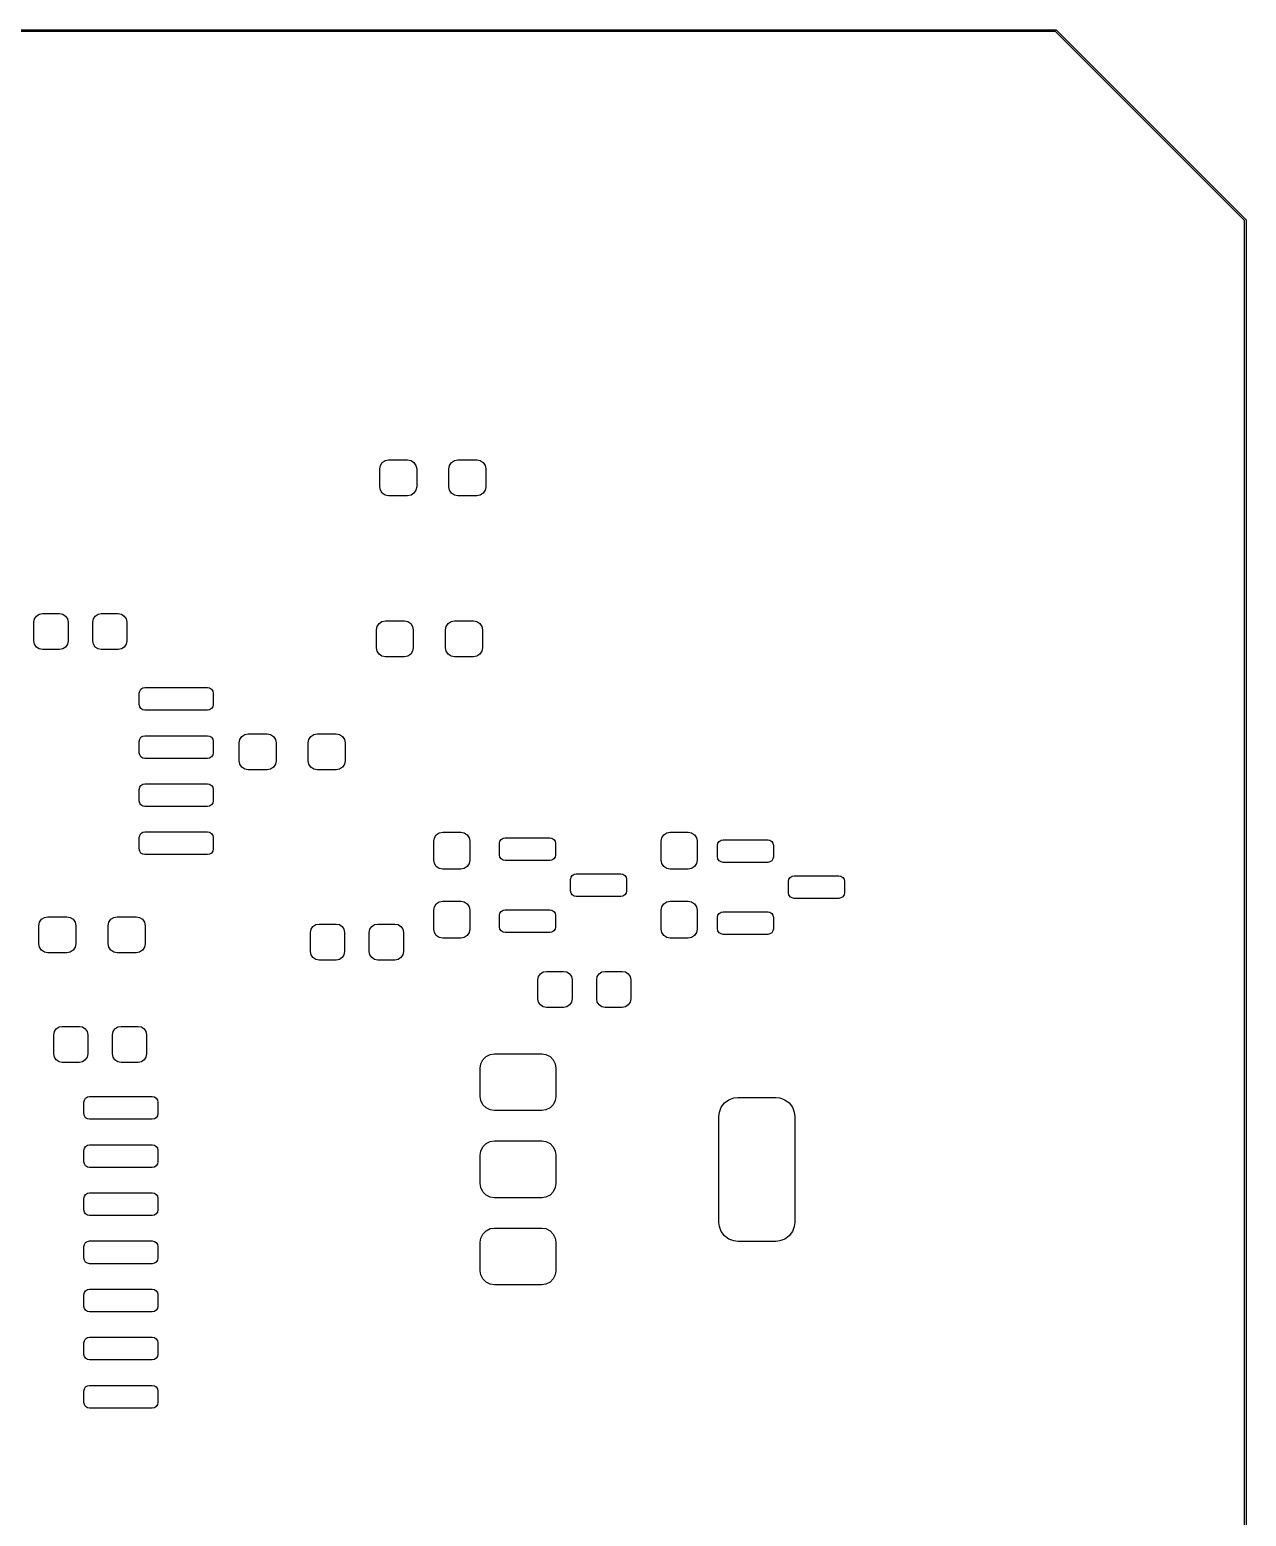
# Model space of a CAD drawing. Header units: inches. Extents: x 0.4 to 23, y -16.1 to -0.4.
# Drawn here: x 16.707 to 17.971, y -7.624 to -6.08 of the extents above; entities that cross this region are included whole.
import ezdxf

# ---------------------------------------------------------------- set-up
doc = ezdxf.new("R2010")
doc.units = ezdxf.units.IN
doc.header["$MEASUREMENT"] = 0
doc.layers.add('F.Paste', color=253, linetype='CONTINUOUS', true_color=0xb4a09a)

msp = doc.modelspace()

# ---------------------------------------------------------------- linework, layer by layer
at = {"layer": 'F.Paste', "linetype": 'CONTINUOUS'}
for p, q in [((8.1969, -6.0797), (17.7731, -6.0797)), ((17.7727, -6.0817), (8.1973, -6.0817)), ((17.969, -6.2779), (17.7727, -6.0817)), ((17.7731, -6.0797), (17.7735, -6.0798)), ((17.7735, -6.0798), (17.7738, -6.08)), ((17.7738, -6.08), (17.9707, -6.2768)), ((17.969, -8.913), (17.969, -6.2779)), ((17.9707, -6.2768), (17.9709, -6.2772)), ((17.9709, -6.2772), (17.971, -6.2775)), ((17.971, -6.2775), (17.971, -8.9134)), ((17.0709, -6.5359), (17.0716, -6.5323)), ((17.0716, -6.5323), (17.0736, -6.5293)), ((17.0736, -6.5293), (17.0766, -6.5273)), ((17.0766, -6.5273), (17.0802, -6.5266)), ((17.0802, -6.5266), (17.0999, -6.5266)), ((17.0999, -6.5266), (17.1035, -6.5273)), ((17.1035, -6.5273), (17.1065, -6.5293)), ((17.1065, -6.5293), (17.1085, -6.5323)), ((17.1085, -6.5323), (17.1093, -6.5359)), ((17.1427, -6.5359), (17.1434, -6.5323)), ((17.1434, -6.5323), (17.1455, -6.5293)), ((17.1455, -6.5293), (17.1485, -6.5273)), ((17.1485, -6.5273), (17.1521, -6.5266)), ((17.1521, -6.5266), (17.1718, -6.5266)), ((17.1718, -6.5266), (17.1753, -6.5273)), ((17.1753, -6.5273), (17.1784, -6.5293)), ((17.1784, -6.5293), (17.1804, -6.5323)), ((17.1804, -6.5323), (17.1811, -6.5359)), ((17.0709, -6.5546), (17.0709, -6.5359)), ((17.1093, -6.5359), (17.1093, -6.5546)), ((17.1427, -6.5546), (17.1427, -6.5359)), ((17.1811, -6.5359), (17.1811, -6.5546)), ((17.0716, -6.5582), (17.0709, -6.5546)), ((17.0736, -6.5612), (17.0716, -6.5582)), ((17.0766, -6.5633), (17.0736, -6.5612)), ((17.0802, -6.564), (17.0766, -6.5633)), ((17.0999, -6.564), (17.0802, -6.564)), ((17.1035, -6.5633), (17.0999, -6.564)), ((17.1065, -6.5612), (17.1035, -6.5633)), ((17.1085, -6.5582), (17.1065, -6.5612)), ((17.1093, -6.5546), (17.1085, -6.5582)), ((17.1434, -6.5582), (17.1427, -6.5546)), ((17.1455, -6.5612), (17.1434, -6.5582)), ((17.1485, -6.5633), (17.1455, -6.5612)), ((17.1521, -6.564), (17.1485, -6.5633)), ((17.1718, -6.564), (17.1521, -6.564)), ((17.1753, -6.5633), (17.1718, -6.564)), ((17.1784, -6.5612), (17.1753, -6.5633)), ((17.1804, -6.5582), (17.1784, -6.5612)), ((17.1811, -6.5546), (17.1804, -6.5582)), ((16.7144, -6.6889), (16.7172, -6.687)), ((16.7172, -6.687), (16.7206, -6.6863)), ((16.7206, -6.6863), (16.7383, -6.6863)), ((16.7383, -6.6863), (16.7417, -6.687)), ((16.7417, -6.687), (16.7446, -6.6889)), ((16.7754, -6.6889), (16.7783, -6.687)), ((16.7783, -6.687), (16.7817, -6.6863)), ((16.7817, -6.6863), (16.7994, -6.6863)), ((16.7994, -6.6863), (16.8028, -6.687)), ((16.8028, -6.687), (16.8056, -6.6889)), ((16.7118, -6.6952), (16.7124, -6.6918)), ((16.7118, -6.7148), (16.7118, -6.6952)), ((16.7124, -6.6918), (16.7144, -6.6889)), ((16.7446, -6.6889), (16.7465, -6.6918)), ((16.7465, -6.6918), (16.7472, -6.6952)), ((16.7472, -6.6952), (16.7472, -6.7148)), ((16.7728, -6.6952), (16.7735, -6.6918)), ((16.7728, -6.7148), (16.7728, -6.6952)), ((16.7735, -6.6918), (16.7754, -6.6889)), ((16.8056, -6.6889), (16.8076, -6.6918)), ((16.8076, -6.6918), (16.8082, -6.6952)), ((16.8082, -6.6952), (16.8082, -6.7148)), ((17.0674, -6.7032), (17.0681, -6.6997)), ((17.0674, -6.7219), (17.0674, -6.7032)), ((17.0681, -6.6997), (17.0702, -6.6966)), ((17.0702, -6.6966), (17.0732, -6.6946)), ((17.0732, -6.6946), (17.0768, -6.6939)), ((17.0768, -6.6939), (17.0965, -6.6939)), ((17.0965, -6.6939), (17.1, -6.6946)), ((17.1, -6.6946), (17.1031, -6.6966)), ((17.1031, -6.6966), (17.1051, -6.6997)), ((17.1051, -6.6997), (17.1058, -6.7032)), ((17.1058, -6.7032), (17.1058, -6.7219)), ((17.1393, -6.7032), (17.14, -6.6997)), ((17.1393, -6.7219), (17.1393, -6.7032)), ((17.14, -6.6997), (17.142, -6.6966)), ((17.142, -6.6966), (17.145, -6.6946)), ((17.145, -6.6946), (17.1486, -6.6939)), ((17.1486, -6.6939), (17.1683, -6.6939)), ((17.1683, -6.6939), (17.1719, -6.6946)), ((17.1719, -6.6946), (17.1749, -6.6966)), ((17.1749, -6.6966), (17.1769, -6.6997)), ((17.1769, -6.6997), (17.1777, -6.7032)), ((17.1777, -6.7032), (17.1777, -6.7219)), ((16.7124, -6.7182), (16.7118, -6.7148)), ((16.7144, -6.7211), (16.7124, -6.7182)), ((16.7465, -6.7182), (16.7446, -6.7211)), ((16.7472, -6.7148), (16.7465, -6.7182)), ((16.7735, -6.7182), (16.7728, -6.7148)), ((16.7754, -6.7211), (16.7735, -6.7182)), ((16.8076, -6.7182), (16.8056, -6.7211)), ((16.8082, -6.7148), (16.8076, -6.7182)), ((16.7172, -6.723), (16.7144, -6.7211)), ((16.7206, -6.7237), (16.7172, -6.723)), ((16.7383, -6.7237), (16.7206, -6.7237)), ((16.7417, -6.723), (16.7383, -6.7237)), ((16.7446, -6.7211), (16.7417, -6.723)), ((16.7783, -6.723), (16.7754, -6.7211)), ((16.7817, -6.7237), (16.7783, -6.723)), ((16.7994, -6.7237), (16.7817, -6.7237)), ((16.8028, -6.723), (16.7994, -6.7237)), ((16.8056, -6.7211), (16.8028, -6.723)), ((17.0681, -6.7255), (17.0674, -6.7219)), ((17.0702, -6.7286), (17.0681, -6.7255)), ((17.0732, -6.7306), (17.0702, -6.7286)), ((17.0768, -6.7313), (17.0732, -6.7306)), ((17.0965, -6.7313), (17.0768, -6.7313)), ((17.1, -6.7306), (17.0965, -6.7313)), ((17.1031, -6.7286), (17.1, -6.7306)), ((17.1051, -6.7255), (17.1031, -6.7286)), ((17.1058, -6.7219), (17.1051, -6.7255)), ((17.14, -6.7255), (17.1393, -6.7219)), ((17.142, -6.7286), (17.14, -6.7255)), ((17.145, -6.7306), (17.142, -6.7286)), ((17.1486, -6.7313), (17.145, -6.7306)), ((17.1683, -6.7313), (17.1486, -6.7313)), ((17.1719, -6.7306), (17.1683, -6.7313)), ((17.1749, -6.7286), (17.1719, -6.7306)), ((17.1769, -6.7255), (17.1749, -6.7286)), ((17.1777, -6.7219), (17.1769, -6.7255)), ((16.8216, -6.7668), (16.8228, -6.7649)), ((16.8228, -6.7649), (16.8247, -6.7636)), ((16.8247, -6.7636), (16.827, -6.7632)), ((16.827, -6.7632), (16.892, -6.7632)), ((16.892, -6.7632), (16.8942, -6.7636)), ((16.8942, -6.7636), (16.8961, -6.7649)), ((16.8961, -6.7649), (16.8974, -6.7668)), ((16.8211, -6.7691), (16.8216, -6.7668)), ((16.8211, -6.7809), (16.8211, -6.7691)), ((16.8974, -6.7668), (16.8979, -6.7691)), ((16.8979, -6.7691), (16.8979, -6.7809)), ((16.8216, -6.7832), (16.8211, -6.7809)), ((16.8228, -6.7851), (16.8216, -6.7832)), ((16.8247, -6.7864), (16.8228, -6.7851)), ((16.827, -6.7868), (16.8247, -6.7864)), ((16.892, -6.7868), (16.827, -6.7868)), ((16.8942, -6.7864), (16.892, -6.7868)), ((16.8961, -6.7851), (16.8942, -6.7864)), ((16.8974, -6.7832), (16.8961, -6.7851)), ((16.8979, -6.7809), (16.8974, -6.7832)), ((16.9307, -6.812), (16.9342, -6.8113)), ((16.9342, -6.8113), (16.9539, -6.8113)), ((16.9539, -6.8113), (16.9575, -6.812)), ((17.0025, -6.812), (17.0061, -6.8113)), ((17.0061, -6.8113), (17.0258, -6.8113)), ((17.0258, -6.8113), (17.0293, -6.812)), ((16.8211, -6.8191), (16.8216, -6.8168)), ((16.8211, -6.8309), (16.8211, -6.8191)), ((16.8216, -6.8168), (16.8228, -6.8149)), ((16.8228, -6.8149), (16.8247, -6.8136)), ((16.8247, -6.8136), (16.827, -6.8132)), ((16.827, -6.8132), (16.892, -6.8132)), ((16.892, -6.8132), (16.8942, -6.8136)), ((16.8942, -6.8136), (16.8961, -6.8149)), ((16.8961, -6.8149), (16.8974, -6.8168)), ((16.8974, -6.8168), (16.8979, -6.8191)), ((16.8979, -6.8191), (16.8979, -6.8309)), ((16.9249, -6.8206), (16.9256, -6.8171)), ((16.9249, -6.8394), (16.9249, -6.8206)), ((16.9256, -6.8171), (16.9276, -6.814)), ((16.9276, -6.814), (16.9307, -6.812)), ((16.9575, -6.812), (16.9605, -6.814)), ((16.9605, -6.814), (16.9626, -6.8171)), ((16.9626, -6.8171), (16.9633, -6.8206)), ((16.9633, -6.8206), (16.9633, -6.8394)), ((16.9967, -6.8206), (16.9974, -6.8171)), ((16.9967, -6.8394), (16.9967, -6.8206)), ((16.9974, -6.8171), (16.9995, -6.814)), ((16.9995, -6.814), (17.0025, -6.812)), ((17.0293, -6.812), (17.0324, -6.814)), ((17.0324, -6.814), (17.0344, -6.8171)), ((17.0344, -6.8171), (17.0351, -6.8206)), ((17.0351, -6.8206), (17.0351, -6.8394)), ((16.8216, -6.8332), (16.8211, -6.8309)), ((16.8228, -6.8351), (16.8216, -6.8332)), ((16.8247, -6.8364), (16.8228, -6.8351)), ((16.827, -6.8368), (16.8247, -6.8364)), ((16.892, -6.8368), (16.827, -6.8368)), ((16.8942, -6.8364), (16.892, -6.8368)), ((16.8961, -6.8351), (16.8942, -6.8364)), ((16.8974, -6.8332), (16.8961, -6.8351)), ((16.8979, -6.8309), (16.8974, -6.8332)), ((16.9256, -6.8429), (16.9249, -6.8394)), ((16.9633, -6.8394), (16.9626, -6.8429)), ((16.9974, -6.8429), (16.9967, -6.8394)), ((17.0351, -6.8394), (17.0344, -6.8429)), ((16.9276, -6.846), (16.9256, -6.8429)), ((16.9307, -6.848), (16.9276, -6.846)), ((16.9342, -6.8487), (16.9307, -6.848)), ((16.9539, -6.8487), (16.9342, -6.8487)), ((16.9575, -6.848), (16.9539, -6.8487)), ((16.9605, -6.846), (16.9575, -6.848)), ((16.9626, -6.8429), (16.9605, -6.846)), ((16.9995, -6.846), (16.9974, -6.8429)), ((17.0025, -6.848), (16.9995, -6.846)), ((17.0061, -6.8487), (17.0025, -6.848)), ((17.0258, -6.8487), (17.0061, -6.8487)), ((17.0293, -6.848), (17.0258, -6.8487)), ((17.0324, -6.846), (17.0293, -6.848)), ((17.0344, -6.8429), (17.0324, -6.846)), ((16.8211, -6.8691), (16.8216, -6.8668)), ((16.8211, -6.8809), (16.8211, -6.8691)), ((16.8216, -6.8668), (16.8228, -6.8649)), ((16.8228, -6.8649), (16.8247, -6.8636)), ((16.8247, -6.8636), (16.827, -6.8632)), ((16.827, -6.8632), (16.892, -6.8632)), ((16.892, -6.8632), (16.8942, -6.8636)), ((16.8942, -6.8636), (16.8961, -6.8649)), ((16.8961, -6.8649), (16.8974, -6.8668)), ((16.8974, -6.8668), (16.8979, -6.8691)), ((16.8979, -6.8691), (16.8979, -6.8809)), ((16.8216, -6.8832), (16.8211, -6.8809)), ((16.8228, -6.8851), (16.8216, -6.8832)), ((16.8247, -6.8864), (16.8228, -6.8851)), ((16.827, -6.8868), (16.8247, -6.8864)), ((16.892, -6.8868), (16.827, -6.8868)), ((16.8942, -6.8864), (16.892, -6.8868)), ((16.8961, -6.8851), (16.8942, -6.8864)), ((16.8974, -6.8832), (16.8961, -6.8851)), ((16.8979, -6.8809), (16.8974, -6.8832)), ((16.8211, -6.9191), (16.8216, -6.9168)), ((16.8211, -6.9309), (16.8211, -6.9191)), ((16.8216, -6.9168), (16.8228, -6.9149)), ((16.8228, -6.9149), (16.8247, -6.9136)), ((16.8247, -6.9136), (16.827, -6.9132)), ((16.827, -6.9132), (16.892, -6.9132)), ((16.892, -6.9132), (16.8942, -6.9136)), ((16.8942, -6.9136), (16.8961, -6.9149)), ((16.8961, -6.9149), (16.8974, -6.9168)), ((16.8974, -6.9168), (16.8979, -6.9191)), ((16.8979, -6.9191), (16.8979, -6.9309)), ((17.127, -6.9227), (17.1277, -6.9192)), ((17.1277, -6.9192), (17.1297, -6.9161)), ((17.1297, -6.9161), (17.1327, -6.9141)), ((17.1327, -6.9141), (17.1363, -6.9134)), ((17.1363, -6.9134), (17.155, -6.9134)), ((17.155, -6.9134), (17.1586, -6.9141)), ((17.1586, -6.9141), (17.1616, -6.9161)), ((17.1616, -6.9161), (17.1637, -6.9192)), ((17.1637, -6.9192), (17.1644, -6.9227)), ((17.199, -6.9197), (17.2013, -6.9193)), ((17.2013, -6.9193), (17.2475, -6.9193)), ((17.2475, -6.9193), (17.2498, -6.9197)), ((17.3632, -6.9227), (17.3639, -6.9192)), ((17.3639, -6.9192), (17.3659, -6.9161)), ((17.3659, -6.9161), (17.369, -6.9141)), ((17.369, -6.9141), (17.3725, -6.9134)), ((17.3725, -6.9134), (17.3912, -6.9134)), ((17.3912, -6.9134), (17.3948, -6.9141)), ((17.3948, -6.9141), (17.3979, -6.9161)), ((17.3979, -6.9161), (17.3999, -6.9192)), ((17.3999, -6.9192), (17.4006, -6.9227)), ((16.8216, -6.9332), (16.8211, -6.9309)), ((16.8228, -6.9351), (16.8216, -6.9332)), ((16.8974, -6.9332), (16.8961, -6.9351)), ((16.8979, -6.9309), (16.8974, -6.9332)), ((17.127, -6.9424), (17.127, -6.9227)), ((17.1644, -6.9227), (17.1644, -6.9424)), ((17.1954, -6.9252), (17.1958, -6.9229)), ((17.1954, -6.937), (17.1954, -6.9252)), ((17.1958, -6.9229), (17.1971, -6.921)), ((17.1971, -6.921), (17.199, -6.9197)), ((17.2498, -6.9197), (17.2517, -6.921)), ((17.2517, -6.921), (17.253, -6.9229)), ((17.253, -6.9229), (17.2534, -6.9252)), ((17.2534, -6.9252), (17.2534, -6.937)), ((17.3632, -6.9424), (17.3632, -6.9227)), ((17.4006, -6.9227), (17.4006, -6.9424)), ((17.4218, -6.9272), (17.4222, -6.9249)), ((17.4218, -6.939), (17.4218, -6.9272)), ((17.4222, -6.9249), (17.4235, -6.923)), ((17.4235, -6.923), (17.4254, -6.9217)), ((17.4254, -6.9217), (17.4277, -6.9213)), ((17.4277, -6.9213), (17.4739, -6.9213)), ((17.4739, -6.9213), (17.4762, -6.9217)), ((17.4762, -6.9217), (17.4781, -6.923)), ((17.4781, -6.923), (17.4794, -6.9249)), ((17.4794, -6.9249), (17.4798, -6.9272)), ((17.4798, -6.9272), (17.4798, -6.939)), ((16.8247, -6.9364), (16.8228, -6.9351)), ((16.827, -6.9368), (16.8247, -6.9364)), ((16.892, -6.9368), (16.827, -6.9368)), ((16.8942, -6.9364), (16.892, -6.9368)), ((16.8961, -6.9351), (16.8942, -6.9364)), ((17.1277, -6.946), (17.127, -6.9424)), ((17.1297, -6.949), (17.1277, -6.946)), ((17.1327, -6.9511), (17.1297, -6.949)), ((17.1616, -6.949), (17.1586, -6.9511)), ((17.1637, -6.946), (17.1616, -6.949)), ((17.1644, -6.9424), (17.1637, -6.946)), ((17.1958, -6.9393), (17.1954, -6.937)), ((17.1971, -6.9412), (17.1958, -6.9393)), ((17.199, -6.9425), (17.1971, -6.9412)), ((17.2013, -6.9429), (17.199, -6.9425)), ((17.2475, -6.9429), (17.2013, -6.9429)), ((17.2498, -6.9425), (17.2475, -6.9429)), ((17.2517, -6.9412), (17.2498, -6.9425)), ((17.253, -6.9393), (17.2517, -6.9412)), ((17.2534, -6.937), (17.253, -6.9393)), ((17.3639, -6.946), (17.3632, -6.9424)), ((17.3659, -6.949), (17.3639, -6.946)), ((17.369, -6.9511), (17.3659, -6.949)), ((17.3979, -6.949), (17.3948, -6.9511)), ((17.3999, -6.946), (17.3979, -6.949)), ((17.4006, -6.9424), (17.3999, -6.946)), ((17.4222, -6.9412), (17.4218, -6.939)), ((17.4235, -6.9432), (17.4222, -6.9412)), ((17.4254, -6.9444), (17.4235, -6.9432)), ((17.4277, -6.9449), (17.4254, -6.9444)), ((17.4739, -6.9449), (17.4277, -6.9449)), ((17.4762, -6.9444), (17.4739, -6.9449)), ((17.4781, -6.9432), (17.4762, -6.9444)), ((17.4794, -6.9412), (17.4781, -6.9432)), ((17.4798, -6.939), (17.4794, -6.9412)), ((17.1363, -6.9518), (17.1327, -6.9511)), ((17.155, -6.9518), (17.1363, -6.9518)), ((17.1586, -6.9511), (17.155, -6.9518)), ((17.2692, -6.9626), (17.2696, -6.9603)), ((17.2692, -6.9744), (17.2692, -6.9626)), ((17.2696, -6.9603), (17.2709, -6.9584)), ((17.2709, -6.9584), (17.2728, -6.9571)), ((17.2728, -6.9571), (17.2751, -6.9567)), ((17.2751, -6.9567), (17.3214, -6.9567)), ((17.3214, -6.9567), (17.3236, -6.9571)), ((17.3236, -6.9571), (17.3255, -6.9584)), ((17.3255, -6.9584), (17.3268, -6.9603)), ((17.3268, -6.9603), (17.3273, -6.9626)), ((17.3273, -6.9626), (17.3273, -6.9744)), ((17.3725, -6.9518), (17.369, -6.9511)), ((17.3912, -6.9518), (17.3725, -6.9518)), ((17.3948, -6.9511), (17.3912, -6.9518)), ((17.4956, -6.9646), (17.496, -6.9623)), ((17.4956, -6.9764), (17.4956, -6.9646)), ((17.496, -6.9623), (17.4973, -6.9604)), ((17.4973, -6.9604), (17.4992, -6.9591)), ((17.4992, -6.9591), (17.5015, -6.9587)), ((17.5015, -6.9587), (17.5477, -6.9587)), ((17.5477, -6.9587), (17.55, -6.9591)), ((17.55, -6.9591), (17.5519, -6.9604)), ((17.5519, -6.9604), (17.5532, -6.9623)), ((17.5532, -6.9623), (17.5536, -6.9646)), ((17.5536, -6.9646), (17.5536, -6.9764)), ((17.2696, -6.9767), (17.2692, -6.9744)), ((17.2709, -6.9786), (17.2696, -6.9767)), ((17.2728, -6.9799), (17.2709, -6.9786)), ((17.2751, -6.9803), (17.2728, -6.9799)), ((17.3214, -6.9803), (17.2751, -6.9803)), ((17.3236, -6.9799), (17.3214, -6.9803)), ((17.3255, -6.9786), (17.3236, -6.9799)), ((17.3268, -6.9767), (17.3255, -6.9786)), ((17.3273, -6.9744), (17.3268, -6.9767)), ((17.496, -6.9786), (17.4956, -6.9764)), ((17.4973, -6.9806), (17.496, -6.9786)), ((17.4992, -6.9818), (17.4973, -6.9806)), ((17.5519, -6.9806), (17.55, -6.9818)), ((17.5532, -6.9786), (17.5519, -6.9806)), ((17.5536, -6.9764), (17.5532, -6.9786)), ((17.127, -6.9946), (17.1277, -6.991)), ((17.127, -7.0143), (17.127, -6.9946)), ((17.1277, -6.991), (17.1297, -6.988)), ((17.1297, -6.988), (17.1327, -6.9859)), ((17.1327, -6.9859), (17.1363, -6.9852)), ((17.1363, -6.9852), (17.155, -6.9852)), ((17.155, -6.9852), (17.1586, -6.9859)), ((17.1586, -6.9859), (17.1616, -6.988)), ((17.1616, -6.988), (17.1637, -6.991)), ((17.1637, -6.991), (17.1644, -6.9946)), ((17.1644, -6.9946), (17.1644, -7.0143)), ((17.1958, -6.9977), (17.1971, -6.9958)), ((17.1971, -6.9958), (17.199, -6.9945)), ((17.199, -6.9945), (17.2013, -6.9941)), ((17.2013, -6.9941), (17.2475, -6.9941)), ((17.2475, -6.9941), (17.2498, -6.9945)), ((17.2498, -6.9945), (17.2517, -6.9958)), ((17.2517, -6.9958), (17.253, -6.9977)), ((17.3632, -6.9946), (17.3639, -6.991)), ((17.3632, -7.0143), (17.3632, -6.9946)), ((17.3639, -6.991), (17.3659, -6.988)), ((17.3659, -6.988), (17.369, -6.9859)), ((17.369, -6.9859), (17.3725, -6.9852)), ((17.3725, -6.9852), (17.3912, -6.9852)), ((17.3912, -6.9852), (17.3948, -6.9859)), ((17.3948, -6.9859), (17.3979, -6.988)), ((17.3979, -6.988), (17.3999, -6.991)), ((17.3999, -6.991), (17.4006, -6.9946)), ((17.4006, -6.9946), (17.4006, -7.0143)), ((17.4235, -6.9978), (17.4254, -6.9965)), ((17.4254, -6.9965), (17.4277, -6.9961)), ((17.4277, -6.9961), (17.4739, -6.9961)), ((17.4739, -6.9961), (17.4762, -6.9965)), ((17.4762, -6.9965), (17.4781, -6.9978)), ((17.5015, -6.9823), (17.4992, -6.9818)), ((17.5477, -6.9823), (17.5015, -6.9823)), ((17.55, -6.9818), (17.5477, -6.9823)), ((16.7169, -7.0106), (16.7176, -7.0071)), ((16.7169, -7.0294), (16.7169, -7.0106)), ((16.7176, -7.0071), (16.7197, -7.004)), ((16.7197, -7.004), (16.7227, -7.002)), ((16.7227, -7.002), (16.7263, -7.0013)), ((16.7263, -7.0013), (16.746, -7.0013)), ((16.746, -7.0013), (16.7495, -7.002)), ((16.7495, -7.002), (16.7526, -7.004)), ((16.7526, -7.004), (16.7546, -7.0071)), ((16.7546, -7.0071), (16.7553, -7.0106)), ((16.7553, -7.0106), (16.7553, -7.0294)), ((16.7888, -7.0106), (16.7895, -7.0071)), ((16.7888, -7.0294), (16.7888, -7.0106)), ((16.7895, -7.0071), (16.7915, -7.004)), ((16.7915, -7.004), (16.7946, -7.002)), ((16.7946, -7.002), (16.7981, -7.0013)), ((16.7981, -7.0013), (16.8178, -7.0013)), ((16.8178, -7.0013), (16.8214, -7.002)), ((16.8214, -7.002), (16.8244, -7.004)), ((16.8244, -7.004), (16.8265, -7.0071)), ((16.8265, -7.0071), (16.8272, -7.0106)), ((16.8272, -7.0106), (16.8272, -7.0294)), ((16.9997, -7.0143), (17.0016, -7.0115)), ((17.0016, -7.0115), (17.0045, -7.0095)), ((17.0045, -7.0095), (17.0079, -7.0089)), ((17.0079, -7.0089), (17.0256, -7.0089)), ((17.0256, -7.0089), (17.029, -7.0095)), ((17.029, -7.0095), (17.0319, -7.0115)), ((17.0319, -7.0115), (17.0338, -7.0143)), ((17.0607, -7.0143), (17.0626, -7.0115)), ((17.0626, -7.0115), (17.0655, -7.0095)), ((17.0655, -7.0095), (17.0689, -7.0089)), ((17.0689, -7.0089), (17.0866, -7.0089)), ((17.0866, -7.0089), (17.09, -7.0095)), ((17.09, -7.0095), (17.0929, -7.0115)), ((17.0929, -7.0115), (17.0948, -7.0143)), ((17.1954, -7), (17.1958, -6.9977)), ((17.1954, -7.0118), (17.1954, -7)), ((17.1958, -7.0141), (17.1954, -7.0118)), ((17.253, -6.9977), (17.2534, -7)), ((17.2534, -7.0118), (17.253, -7.0141)), ((17.2534, -7), (17.2534, -7.0118)), ((17.4218, -7.002), (17.4222, -6.9997)), ((17.4218, -7.0138), (17.4218, -7.002)), ((17.4222, -6.9997), (17.4235, -6.9978)), ((17.4781, -6.9978), (17.4794, -6.9997)), ((17.4794, -6.9997), (17.4798, -7.002)), ((17.4798, -7.002), (17.4798, -7.0138)), ((16.999, -7.0177), (16.9997, -7.0143)), ((16.999, -7.0374), (16.999, -7.0177)), ((17.0338, -7.0143), (17.0344, -7.0177)), ((17.0344, -7.0177), (17.0344, -7.0374)), ((17.06, -7.0177), (17.0607, -7.0143)), ((17.06, -7.0374), (17.06, -7.0177)), ((17.0948, -7.0143), (17.0955, -7.0177)), ((17.0955, -7.0177), (17.0955, -7.0374)), ((17.1277, -7.0178), (17.127, -7.0143)), ((17.1297, -7.0209), (17.1277, -7.0178)), ((17.1327, -7.0229), (17.1297, -7.0209)), ((17.1363, -7.0236), (17.1327, -7.0229)), ((17.155, -7.0236), (17.1363, -7.0236)), ((17.1586, -7.0229), (17.155, -7.0236)), ((17.1616, -7.0209), (17.1586, -7.0229)), ((17.1637, -7.0178), (17.1616, -7.0209)), ((17.1644, -7.0143), (17.1637, -7.0178)), ((17.1971, -7.016), (17.1958, -7.0141)), ((17.199, -7.0173), (17.1971, -7.016)), ((17.2013, -7.0177), (17.199, -7.0173)), ((17.2475, -7.0177), (17.2013, -7.0177)), ((17.2498, -7.0173), (17.2475, -7.0177)), ((17.2517, -7.016), (17.2498, -7.0173)), ((17.253, -7.0141), (17.2517, -7.016)), ((17.3639, -7.0178), (17.3632, -7.0143)), ((17.3659, -7.0209), (17.3639, -7.0178)), ((17.369, -7.0229), (17.3659, -7.0209)), ((17.3725, -7.0236), (17.369, -7.0229)), ((17.3912, -7.0236), (17.3725, -7.0236)), ((17.3948, -7.0229), (17.3912, -7.0236)), ((17.3979, -7.0209), (17.3948, -7.0229)), ((17.3999, -7.0178), (17.3979, -7.0209)), ((17.4006, -7.0143), (17.3999, -7.0178)), ((17.4222, -7.016), (17.4218, -7.0138)), ((17.4235, -7.018), (17.4222, -7.016)), ((17.4254, -7.0192), (17.4235, -7.018)), ((17.4277, -7.0197), (17.4254, -7.0192)), ((17.4739, -7.0197), (17.4277, -7.0197)), ((17.4762, -7.0192), (17.4739, -7.0197)), ((17.4781, -7.018), (17.4762, -7.0192)), ((17.4794, -7.016), (17.4781, -7.018)), ((17.4798, -7.0138), (17.4794, -7.016)), ((16.7176, -7.0329), (16.7169, -7.0294)), ((16.7197, -7.036), (16.7176, -7.0329)), ((16.7227, -7.038), (16.7197, -7.036)), ((16.7263, -7.0387), (16.7227, -7.038)), ((16.746, -7.0387), (16.7263, -7.0387)), ((16.7495, -7.038), (16.746, -7.0387)), ((16.7526, -7.036), (16.7495, -7.038)), ((16.7546, -7.0329), (16.7526, -7.036)), ((16.7553, -7.0294), (16.7546, -7.0329)), ((16.7895, -7.0329), (16.7888, -7.0294)), ((16.7915, -7.036), (16.7895, -7.0329)), ((16.7946, -7.038), (16.7915, -7.036)), ((16.7981, -7.0387), (16.7946, -7.038)), ((16.8178, -7.0387), (16.7981, -7.0387)), ((16.8214, -7.038), (16.8178, -7.0387)), ((16.8244, -7.036), (16.8214, -7.038)), ((16.8265, -7.0329), (16.8244, -7.036)), ((16.8272, -7.0294), (16.8265, -7.0329)), ((16.9997, -7.0408), (16.999, -7.0374)), ((17.0016, -7.0437), (16.9997, -7.0408)), ((17.0338, -7.0408), (17.0319, -7.0437)), ((17.0344, -7.0374), (17.0338, -7.0408)), ((17.0607, -7.0408), (17.06, -7.0374)), ((17.0626, -7.0437), (17.0607, -7.0408)), ((17.0948, -7.0408), (17.0929, -7.0437)), ((17.0955, -7.0374), (17.0948, -7.0408)), ((17.0045, -7.0456), (17.0016, -7.0437)), ((17.0079, -7.0463), (17.0045, -7.0456)), ((17.0256, -7.0463), (17.0079, -7.0463)), ((17.029, -7.0456), (17.0256, -7.0463)), ((17.0319, -7.0437), (17.029, -7.0456)), ((17.0655, -7.0456), (17.0626, -7.0437)), ((17.0689, -7.0463), (17.0655, -7.0456)), ((17.0866, -7.0463), (17.0689, -7.0463)), ((17.09, -7.0456), (17.0866, -7.0463)), ((17.0929, -7.0437), (17.09, -7.0456)), ((17.2407, -7.0587), (17.2441, -7.0581)), ((17.2441, -7.0581), (17.2618, -7.0581)), ((17.2618, -7.0581), (17.2652, -7.0587)), ((17.3017, -7.0587), (17.3051, -7.0581)), ((17.3051, -7.0581), (17.3228, -7.0581)), ((17.3228, -7.0581), (17.3262, -7.0587)), ((17.2352, -7.0669), (17.2359, -7.0635)), ((17.2352, -7.0866), (17.2352, -7.0669)), ((17.2359, -7.0635), (17.2378, -7.0607)), ((17.2378, -7.0607), (17.2407, -7.0587)), ((17.2652, -7.0587), (17.2681, -7.0607)), ((17.2681, -7.0607), (17.27, -7.0635)), ((17.27, -7.0635), (17.2707, -7.0669)), ((17.2707, -7.0669), (17.2707, -7.0866)), ((17.2963, -7.0669), (17.2969, -7.0635)), ((17.2963, -7.0866), (17.2963, -7.0669)), ((17.2969, -7.0635), (17.2989, -7.0607)), ((17.2989, -7.0607), (17.3017, -7.0587)), ((17.3262, -7.0587), (17.3291, -7.0607)), ((17.3291, -7.0607), (17.331, -7.0635)), ((17.331, -7.0635), (17.3317, -7.0669)), ((17.3317, -7.0669), (17.3317, -7.0866)), ((17.2359, -7.09), (17.2352, -7.0866)), ((17.2707, -7.0866), (17.27, -7.09)), ((17.2969, -7.09), (17.2963, -7.0866)), ((17.3317, -7.0866), (17.331, -7.09)), ((17.2378, -7.0929), (17.2359, -7.09)), ((17.2407, -7.0948), (17.2378, -7.0929)), ((17.2441, -7.0955), (17.2407, -7.0948)), ((17.2618, -7.0955), (17.2441, -7.0955)), ((17.2652, -7.0948), (17.2618, -7.0955)), ((17.2681, -7.0929), (17.2652, -7.0948)), ((17.27, -7.09), (17.2681, -7.0929)), ((17.2989, -7.0929), (17.2969, -7.09)), ((17.3017, -7.0948), (17.2989, -7.0929)), ((17.3051, -7.0955), (17.3017, -7.0948)), ((17.3228, -7.0955), (17.3051, -7.0955)), ((17.3262, -7.0948), (17.3228, -7.0955)), ((17.3291, -7.0929), (17.3262, -7.0948)), ((17.331, -7.09), (17.3291, -7.0929)), ((16.733, -7.1206), (16.7349, -7.1178)), ((16.7349, -7.1178), (16.7378, -7.1158)), ((16.7378, -7.1158), (16.7411, -7.1152)), ((16.7411, -7.1152), (16.7589, -7.1152)), ((16.7589, -7.1152), (16.7622, -7.1158)), ((16.7622, -7.1158), (16.7651, -7.1178)), ((16.7651, -7.1178), (16.767, -7.1206)), ((16.794, -7.1206), (16.7959, -7.1178)), ((16.7959, -7.1178), (16.7988, -7.1158)), ((16.7988, -7.1158), (16.8022, -7.1152)), ((16.8022, -7.1152), (16.8199, -7.1152)), ((16.8199, -7.1152), (16.8233, -7.1158)), ((16.8233, -7.1158), (16.8261, -7.1178)), ((16.8261, -7.1178), (16.8281, -7.1206)), ((16.7323, -7.124), (16.733, -7.1206)), ((16.7323, -7.1437), (16.7323, -7.124)), ((16.767, -7.1206), (16.7677, -7.124)), ((16.7677, -7.124), (16.7677, -7.1437)), ((16.7933, -7.124), (16.794, -7.1206)), ((16.7933, -7.1437), (16.7933, -7.124)), ((16.8281, -7.1206), (16.8287, -7.124)), ((16.8287, -7.124), (16.8287, -7.1437)), ((16.733, -7.1471), (16.7323, -7.1437)), ((16.7349, -7.15), (16.733, -7.1471)), ((16.7378, -7.1519), (16.7349, -7.15)), ((16.7651, -7.15), (16.7622, -7.1519)), ((16.767, -7.1471), (16.7651, -7.15)), ((16.7677, -7.1437), (16.767, -7.1471)), ((16.794, -7.1471), (16.7933, -7.1437)), ((16.7959, -7.15), (16.794, -7.1471)), ((16.7988, -7.1519), (16.7959, -7.15)), ((16.8261, -7.15), (16.8233, -7.1519)), ((16.8281, -7.1471), (16.8261, -7.15)), ((16.8287, -7.1437), (16.8281, -7.1471)), ((17.1758, -7.1543), (17.1779, -7.1499)), ((17.1779, -7.1499), (17.1814, -7.1464)), ((17.1814, -7.1464), (17.1857, -7.1443)), ((17.1857, -7.1443), (17.19, -7.1437)), ((17.19, -7.1437), (17.2392, -7.1437)), ((17.2392, -7.1437), (17.2434, -7.1443)), ((17.2434, -7.1443), (17.2478, -7.1464)), ((17.2478, -7.1464), (17.2512, -7.1499)), ((17.2512, -7.1499), (17.2533, -7.1543)), ((16.7411, -7.1526), (16.7378, -7.1519)), ((16.7589, -7.1526), (16.7411, -7.1526)), ((16.7622, -7.1519), (16.7589, -7.1526)), ((16.8022, -7.1526), (16.7988, -7.1519)), ((16.8199, -7.1526), (16.8022, -7.1526)), ((16.8233, -7.1519), (16.8199, -7.1526)), ((17.1752, -7.1585), (17.1758, -7.1543)), ((17.1752, -7.188), (17.1752, -7.1585)), ((17.2533, -7.1543), (17.2539, -7.1585)), ((17.2539, -7.1585), (17.2539, -7.188)), ((16.7637, -7.1941), (16.7641, -7.1918)), ((16.7637, -7.2059), (16.7637, -7.1941)), ((16.7641, -7.1918), (16.7654, -7.1899)), ((16.7654, -7.1899), (16.7673, -7.1886)), ((16.7673, -7.1886), (16.7696, -7.1882)), ((16.7696, -7.1882), (16.8345, -7.1882)), ((16.8345, -7.1882), (16.8368, -7.1886)), ((16.8368, -7.1886), (16.8387, -7.1899)), ((16.8387, -7.1899), (16.84, -7.1918)), ((16.84, -7.1918), (16.8404, -7.1941)), ((16.8404, -7.1941), (16.8404, -7.2059)), ((17.1758, -7.1922), (17.1752, -7.188)), ((17.1779, -7.1966), (17.1758, -7.1922)), ((17.1814, -7.2), (17.1779, -7.1966)), ((17.2512, -7.1966), (17.2478, -7.2)), ((17.2533, -7.1922), (17.2512, -7.1966)), ((17.2539, -7.188), (17.2533, -7.1922)), ((17.4256, -7.1992), (17.429, -7.1947)), ((17.429, -7.1947), (17.4335, -7.1914)), ((17.4335, -7.1914), (17.4387, -7.1894)), ((17.4387, -7.1894), (17.4429, -7.189)), ((17.4429, -7.189), (17.4823, -7.189)), ((17.4823, -7.189), (17.4865, -7.1894)), ((17.4865, -7.1894), (17.4917, -7.1914)), ((17.4917, -7.1914), (17.4962, -7.1947)), ((17.4962, -7.1947), (17.4996, -7.1992)), ((16.7641, -7.2082), (16.7637, -7.2059)), ((16.7654, -7.2101), (16.7641, -7.2082)), ((16.7673, -7.2114), (16.7654, -7.2101)), ((16.7696, -7.2118), (16.7673, -7.2114)), ((16.8345, -7.2118), (16.7696, -7.2118)), ((16.8368, -7.2114), (16.8345, -7.2118)), ((16.8387, -7.2101), (16.8368, -7.2114)), ((16.84, -7.2082), (16.8387, -7.2101)), ((16.8404, -7.2059), (16.84, -7.2082)), ((17.1857, -7.2021), (17.1814, -7.2)), ((17.19, -7.2028), (17.1857, -7.2021)), ((17.2392, -7.2028), (17.19, -7.2028)), ((17.2434, -7.2021), (17.2392, -7.2028)), ((17.2478, -7.2), (17.2434, -7.2021)), ((17.4232, -7.2087), (17.4237, -7.2045)), ((17.4232, -7.3189), (17.4232, -7.2087)), ((17.4237, -7.2045), (17.4256, -7.1992)), ((17.4996, -7.1992), (17.5015, -7.2045)), ((17.5015, -7.2045), (17.502, -7.2087)), ((17.502, -7.2087), (17.502, -7.3189)), ((16.7637, -7.2441), (16.7641, -7.2418)), ((16.7641, -7.2418), (16.7654, -7.2399)), ((16.7654, -7.2399), (16.7673, -7.2386)), ((16.7673, -7.2386), (16.7696, -7.2382)), ((16.7696, -7.2382), (16.8345, -7.2382)), ((16.8345, -7.2382), (16.8368, -7.2386)), ((16.8368, -7.2386), (16.8387, -7.2399)), ((16.8387, -7.2399), (16.84, -7.2418)), ((16.84, -7.2418), (16.8404, -7.2441)), ((17.1758, -7.2448), (17.1779, -7.2404)), ((17.1779, -7.2404), (17.1814, -7.237)), ((17.1814, -7.237), (17.1857, -7.2349)), ((17.1857, -7.2349), (17.19, -7.2343)), ((17.19, -7.2343), (17.2392, -7.2343)), ((17.2392, -7.2343), (17.2434, -7.2349)), ((17.2434, -7.2349), (17.2478, -7.237)), ((17.2478, -7.237), (17.2512, -7.2404)), ((17.2512, -7.2404), (17.2533, -7.2448)), ((16.7637, -7.2559), (16.7637, -7.2441)), ((16.7641, -7.2582), (16.7637, -7.2559)), ((16.7654, -7.2601), (16.7641, -7.2582)), ((16.84, -7.2582), (16.8387, -7.2601)), ((16.8404, -7.2559), (16.84, -7.2582)), ((16.8404, -7.2441), (16.8404, -7.2559)), ((17.1752, -7.249), (17.1758, -7.2448)), ((17.1752, -7.2785), (17.1752, -7.249)), ((17.2533, -7.2448), (17.2539, -7.249)), ((17.2539, -7.249), (17.2539, -7.2785)), ((16.7673, -7.2614), (16.7654, -7.2601)), ((16.7696, -7.2618), (16.7673, -7.2614)), ((16.8345, -7.2618), (16.7696, -7.2618)), ((16.8368, -7.2614), (16.8345, -7.2618)), ((16.8387, -7.2601), (16.8368, -7.2614)), ((16.7641, -7.2918), (16.7654, -7.2899)), ((16.7654, -7.2899), (16.7673, -7.2886)), ((16.7673, -7.2886), (16.7696, -7.2882)), ((16.7696, -7.2882), (16.8345, -7.2882)), ((16.8345, -7.2882), (16.8368, -7.2886)), ((16.8368, -7.2886), (16.8387, -7.2899)), ((16.8387, -7.2899), (16.84, -7.2918)), ((17.1758, -7.2828), (17.1752, -7.2785)), ((17.1779, -7.2871), (17.1758, -7.2828)), ((17.1814, -7.2906), (17.1779, -7.2871)), ((17.2512, -7.2871), (17.2478, -7.2906)), ((17.2533, -7.2828), (17.2512, -7.2871)), ((17.2539, -7.2785), (17.2533, -7.2828)), ((16.7637, -7.2941), (16.7641, -7.2918)), ((16.7637, -7.3059), (16.7637, -7.2941)), ((16.84, -7.2918), (16.8404, -7.2941)), ((16.8404, -7.2941), (16.8404, -7.3059)), ((17.1857, -7.2927), (17.1814, -7.2906)), ((17.19, -7.2933), (17.1857, -7.2927)), ((17.2392, -7.2933), (17.19, -7.2933)), ((17.2434, -7.2927), (17.2392, -7.2933)), ((17.2478, -7.2906), (17.2434, -7.2927)), ((16.7641, -7.3082), (16.7637, -7.3059)), ((16.7654, -7.3101), (16.7641, -7.3082)), ((16.7673, -7.3114), (16.7654, -7.3101)), ((16.7696, -7.3118), (16.7673, -7.3114)), ((16.8345, -7.3118), (16.7696, -7.3118)), ((16.8368, -7.3114), (16.8345, -7.3118)), ((16.8387, -7.3101), (16.8368, -7.3114)), ((16.84, -7.3082), (16.8387, -7.3101)), ((16.8404, -7.3059), (16.84, -7.3082)), ((17.4237, -7.3231), (17.4232, -7.3189)), ((17.502, -7.3189), (17.5015, -7.3231)), ((17.1752, -7.3396), (17.1758, -7.3354)), ((17.1758, -7.3354), (17.1779, -7.331)), ((17.1779, -7.331), (17.1814, -7.3276)), ((17.1814, -7.3276), (17.1857, -7.3254)), ((17.1857, -7.3254), (17.19, -7.3248)), ((17.19, -7.3248), (17.2392, -7.3248)), ((17.2392, -7.3248), (17.2434, -7.3254)), ((17.2434, -7.3254), (17.2478, -7.3276)), ((17.2478, -7.3276), (17.2512, -7.331)), ((17.2512, -7.331), (17.2533, -7.3354)), ((17.2533, -7.3354), (17.2539, -7.3396)), ((17.4256, -7.3283), (17.4237, -7.3231)), ((17.429, -7.3328), (17.4256, -7.3283)), ((17.4335, -7.3362), (17.429, -7.3328)), ((17.4387, -7.3381), (17.4335, -7.3362)), ((17.4917, -7.3362), (17.4865, -7.3381)), ((17.4962, -7.3328), (17.4917, -7.3362)), ((17.4996, -7.3283), (17.4962, -7.3328)), ((17.5015, -7.3231), (17.4996, -7.3283)), ((16.7637, -7.3441), (16.7641, -7.3418)), ((16.7637, -7.3559), (16.7637, -7.3441)), ((16.7641, -7.3418), (16.7654, -7.3399)), ((16.7654, -7.3399), (16.7673, -7.3386)), ((16.7673, -7.3386), (16.7696, -7.3382)), ((16.7696, -7.3382), (16.8345, -7.3382)), ((16.8345, -7.3382), (16.8368, -7.3386)), ((16.8368, -7.3386), (16.8387, -7.3399)), ((16.8387, -7.3399), (16.84, -7.3418)), ((16.84, -7.3418), (16.8404, -7.3441)), ((16.8404, -7.3441), (16.8404, -7.3559)), ((17.1752, -7.3691), (17.1752, -7.3396)), ((17.2539, -7.3396), (17.2539, -7.3691)), ((17.4429, -7.3386), (17.4387, -7.3381)), ((17.4823, -7.3386), (17.4429, -7.3386)), ((17.4865, -7.3381), (17.4823, -7.3386)), ((16.7641, -7.3582), (16.7637, -7.3559)), ((16.7654, -7.3601), (16.7641, -7.3582)), ((16.7673, -7.3614), (16.7654, -7.3601)), ((16.7696, -7.3618), (16.7673, -7.3614)), ((16.8345, -7.3618), (16.7696, -7.3618)), ((16.8368, -7.3614), (16.8345, -7.3618)), ((16.8387, -7.3601), (16.8368, -7.3614)), ((16.84, -7.3582), (16.8387, -7.3601)), ((16.8404, -7.3559), (16.84, -7.3582)), ((17.1758, -7.3733), (17.1752, -7.3691)), ((17.1779, -7.3777), (17.1758, -7.3733)), ((17.1814, -7.3811), (17.1779, -7.3777)), ((17.1857, -7.3832), (17.1814, -7.3811)), ((17.2478, -7.3811), (17.2434, -7.3832)), ((17.2512, -7.3777), (17.2478, -7.3811)), ((17.2533, -7.3733), (17.2512, -7.3777)), ((17.2539, -7.3691), (17.2533, -7.3733)), ((16.7637, -7.3941), (16.7641, -7.3918)), ((16.7637, -7.4059), (16.7637, -7.3941)), ((16.7641, -7.3918), (16.7654, -7.3899)), ((16.7654, -7.3899), (16.7673, -7.3886)), ((16.7673, -7.3886), (16.7696, -7.3882)), ((16.7696, -7.3882), (16.8345, -7.3882)), ((16.8345, -7.3882), (16.8368, -7.3886)), ((16.8368, -7.3886), (16.8387, -7.3899)), ((16.8387, -7.3899), (16.84, -7.3918)), ((16.84, -7.3918), (16.8404, -7.3941)), ((16.8404, -7.3941), (16.8404, -7.4059)), ((17.19, -7.3839), (17.1857, -7.3832)), ((17.2392, -7.3839), (17.19, -7.3839)), ((17.2434, -7.3832), (17.2392, -7.3839)), ((16.7641, -7.4082), (16.7637, -7.4059)), ((16.7654, -7.4101), (16.7641, -7.4082)), ((16.7673, -7.4114), (16.7654, -7.4101)), ((16.7696, -7.4118), (16.7673, -7.4114)), ((16.8345, -7.4118), (16.7696, -7.4118)), ((16.8368, -7.4114), (16.8345, -7.4118)), ((16.8387, -7.4101), (16.8368, -7.4114)), ((16.84, -7.4082), (16.8387, -7.4101)), ((16.8404, -7.4059), (16.84, -7.4082)), ((16.7637, -7.4441), (16.7641, -7.4418)), ((16.7637, -7.4559), (16.7637, -7.4441)), ((16.7641, -7.4418), (16.7654, -7.4399)), ((16.7654, -7.4399), (16.7673, -7.4386)), ((16.7673, -7.4386), (16.7696, -7.4382)), ((16.7696, -7.4382), (16.8345, -7.4382)), ((16.8345, -7.4382), (16.8368, -7.4386)), ((16.8368, -7.4386), (16.8387, -7.4399)), ((16.8387, -7.4399), (16.84, -7.4418)), ((16.84, -7.4418), (16.8404, -7.4441)), ((16.8404, -7.4441), (16.8404, -7.4559)), ((16.7641, -7.4582), (16.7637, -7.4559)), ((16.7654, -7.4601), (16.7641, -7.4582)), ((16.7673, -7.4614), (16.7654, -7.4601)), ((16.8387, -7.4601), (16.8368, -7.4614)), ((16.84, -7.4582), (16.8387, -7.4601)), ((16.8404, -7.4559), (16.84, -7.4582)), ((16.7696, -7.4618), (16.7673, -7.4614)), ((16.8345, -7.4618), (16.7696, -7.4618)), ((16.8368, -7.4614), (16.8345, -7.4618)), ((16.7641, -7.4918), (16.7654, -7.4899)), ((16.7654, -7.4899), (16.7673, -7.4886)), ((16.7673, -7.4886), (16.7696, -7.4882)), ((16.7696, -7.4882), (16.8345, -7.4882)), ((16.8345, -7.4882), (16.8368, -7.4886)), ((16.8368, -7.4886), (16.8387, -7.4899)), ((16.8387, -7.4899), (16.84, -7.4918)), ((16.7637, -7.4941), (16.7641, -7.4918)), ((16.7637, -7.5059), (16.7637, -7.4941)), ((16.7641, -7.5082), (16.7637, -7.5059)), ((16.84, -7.4918), (16.8404, -7.4941)), ((16.8404, -7.5059), (16.84, -7.5082)), ((16.8404, -7.4941), (16.8404, -7.5059)), ((16.7654, -7.5101), (16.7641, -7.5082)), ((16.7673, -7.5114), (16.7654, -7.5101)), ((16.7696, -7.5118), (16.7673, -7.5114)), ((16.8345, -7.5118), (16.7696, -7.5118)), ((16.8368, -7.5114), (16.8345, -7.5118)), ((16.8387, -7.5101), (16.8368, -7.5114)), ((16.84, -7.5082), (16.8387, -7.5101))]:
    msp.add_line(p, q, dxfattribs=at)

doc.saveas('drawing.dxf')
